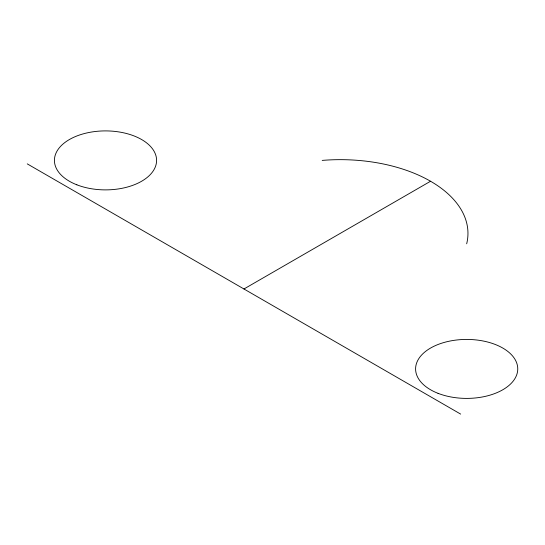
<?xml version="1.0" encoding="UTF-8"?>
<svg xmlns="http://www.w3.org/2000/svg" width="545" height="545" viewBox="0 0 545 545"><rect width="100%" height="100%" fill="white"/><g stroke="black" fill="none" stroke-linecap="round" stroke-linejoin="round"><path stroke-width="0.82" d="M243.956 288.986L430.557 181.247M27.25 163.868L460.654 414.098M322.204 160.4A127.694 73.725 0 0 1 466.677 243.799M438.051 393.333A51.073 29.485 0 0 0 517.621 371.022A51.073 29.485 0 0 0 444.359 342.389A51.073 29.485 0 0 0 438.051 393.333M76.872 184.816A51.08 29.491 0 0 0 156.456 162.499A51.08 29.491 0 0 0 83.187 133.866A51.08 29.491 0 0 0 76.872 184.816"/></g></svg>
